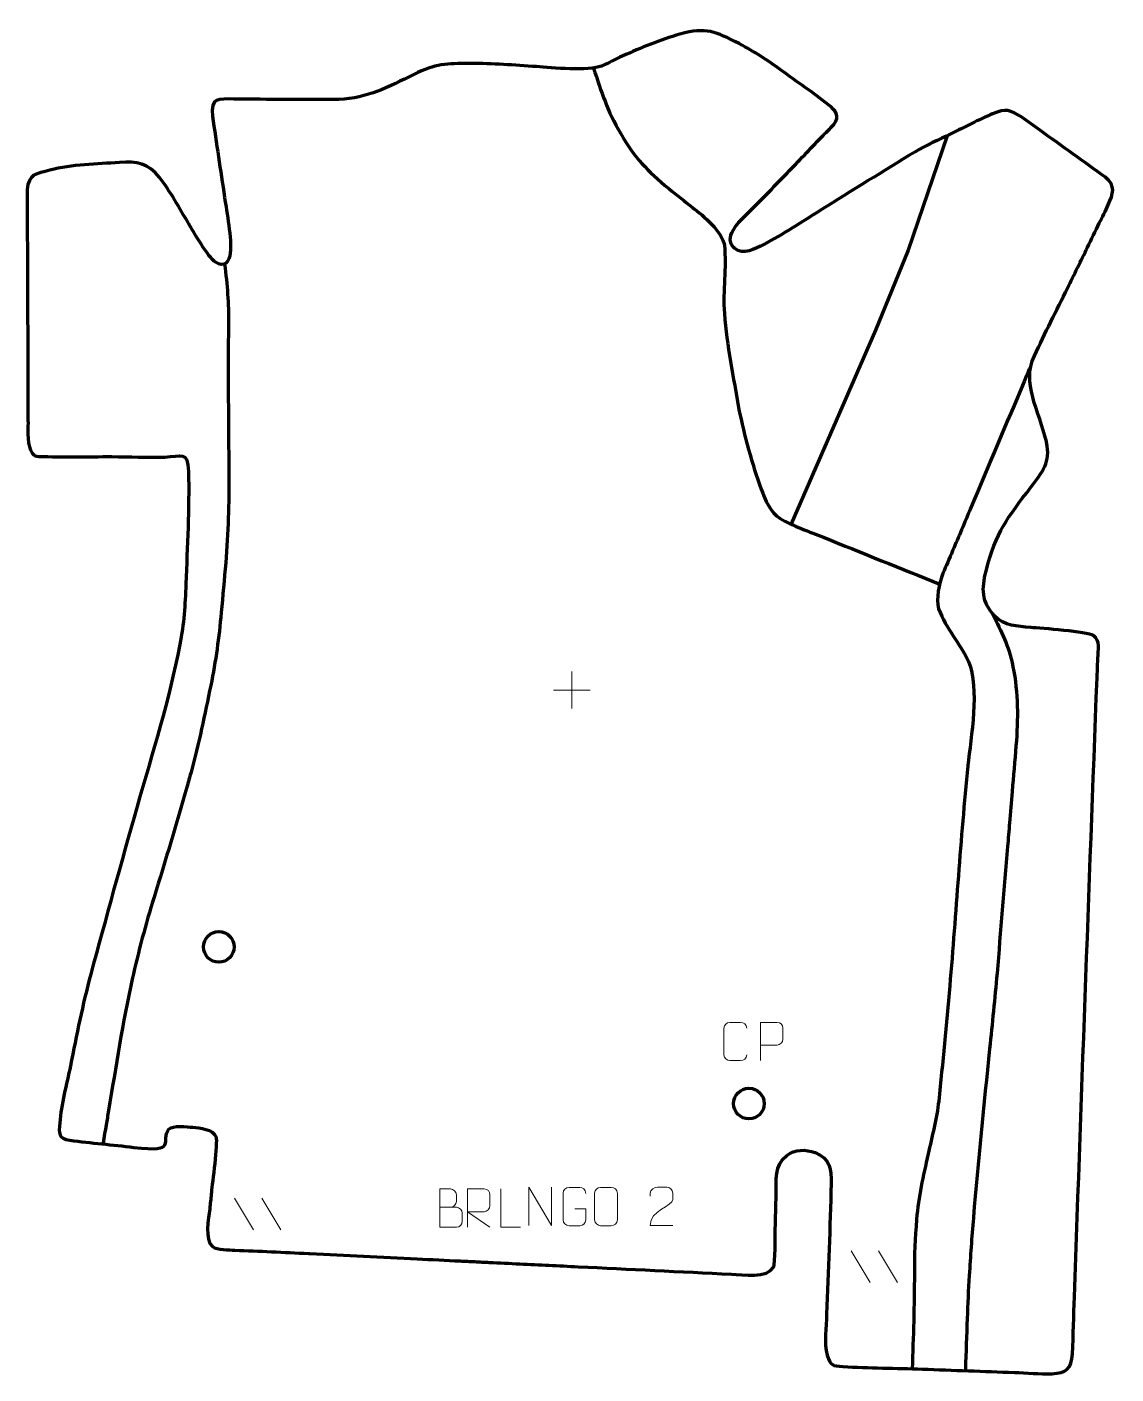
# Model space of a CAD drawing. Header units: millimetres. Extents: x -356 to 354, y -418 to 460.
import ezdxf

# ---------------------------------------------------------------- set-up
doc = ezdxf.new("R2010")
doc.units = ezdxf.units.MM
doc.header["$MEASUREMENT"] = 0
doc.layers.add('layer 2', color=7, linetype='Continuous')
doc.layers.add('layer 3', color=7, linetype='Continuous')

msp = doc.modelspace()

# ---------------------------------------------------------------- linework, layer by layer
at = {"layer": 'layer 2', "color": 142, "lineweight": 200}
for centre in [(-230.9402, -139.5158), (114.5522, -241.5772)]:
    msp.add_ellipse(centre, major_axis=(9.9934, 0), ratio=0.99998999, dxfattribs=at)
at = {"layer": 'layer 2', "color": 142, "lineweight": 158}
for points, knots in [([(13.1602, 433.0666), (18.5402, 417.3706), (22.2846, 405.1668), (30.769, 390.5824), (30.769, 390.5824), (40.5168, 373.8843), (47.8397, 366.7174), (62.5146, 354.3631), (62.5146, 354.3631), (67.5935, 350.0875), (72.6195, 346.3452), (77.8069, 342.2739), (77.8069, 342.2739), (84.6752, 336.852), (97.2182, 326.5343), (98.6442, 317.6024), (98.6442, 317.6024), (99.9251, 302.7745), (97.4413, 288.1574), (98.5487, 273.1551), (98.5487, 273.1551), (100.1345, 252.4117), (104.4227, 231.2188), (108.0758, 210.7113), (108.0758, 210.7113), (111.4191, 193.6102), (116.6711, 175.117), (122.5538, 158.7084), (122.5538, 158.7084), (125.0627, 151.7105), (128.3599, 143.7566), (134.9325, 139.6752), (134.9325, 139.6752), (142.6738, 134.8682), (154.4519, 130.8543), (163.1343, 127.3571), (163.1343, 127.3571), (188.3903, 117.1842), (213.6606, 107.0466), (238.9138, 96.8667)], [0, 0, 0, 0, 0.09090909, 0.09090909, 0.09090909, 0.09090909, 0.18181818, 0.18181818, 0.18181818, 0.18181818, 0.27272727, 0.27272727, 0.27272727, 0.27272727, 0.36363636, 0.36363636, 0.36363636, 0.36363636, 0.45454545, 0.45454545, 0.45454545, 0.45454545, 0.54545455, 0.54545455, 0.54545455, 0.54545455, 0.63636364, 0.63636364, 0.63636364, 0.63636364, 0.72727273, 0.72727273, 0.72727273, 0.72727273, 0.81818182, 0.81818182, 0.81818182, 0.81818182, 1, 1, 1, 1]), ([(243.7338, 389.0034), (243.7338, 389.0034), (218.2898, 314.3861), (218.2898, 314.3861), (218.2898, 314.3861), (218.2898, 314.3861), (197.1372, 262.2096), (197.1372, 262.2096), (197.1372, 262.2096), (197.1372, 262.2096), (142.1406, 136.1752), (142.1406, 136.1752)], [0, 0, 0, 0, 0.25, 0.25, 0.25, 0.25, 0.5, 0.5, 0.5, 0.5, 1, 1, 1, 1]), ([(-227.1484, 305.3084), (-225.4607, 291.6958), (-224.4684, 279.8702), (-224.6432, 266.1115), (-224.6432, 266.1115), (-225.0441, 233.7631), (-224.5737, 201.4224), (-224.4014, 169.0748), (-224.4014, 169.0748), (-224.2971, 149.2994), (-224.7331, 130.4462), (-226.4584, 110.7239), (-226.4584, 110.7239), (-227.4032, 99.9229), (-228.3581, 89.0652), (-229.3575, 78.2714), (-229.3575, 78.2714), (-230.8645, 61.9946), (-232.8813, 46.9091), (-236.1971, 30.8843), (-236.1971, 30.8843), (-240.1229, 11.9016), (-243.8486, -7.0428), (-249.0514, -25.7345), (-249.0514, -25.7345), (-249.9653, -28.9478), (-250.8868, -32.1584), (-251.7865, -35.3759), (-251.7865, -35.3759), (-258.4888, -59.4098), (-265.8199, -83.2488), (-273.1265, -107.1036), (-273.1265, -107.1036), (-278.6206, -125.0437), (-283.2981, -142.2409), (-287.3811, -160.5654), (-287.3811, -160.5654), (-293.6613, -188.751), (-297.9837, -217.5983), (-302.7827, -246.0889), (-302.7827, -246.0889), (-303.3092, -249.2151), (-303.8386, -252.3407), (-304.3713, -255.4658), (-304.3713, -255.4658), (-305.0449, -259.4151), (-305.7194, -263.3642), (-306.3944, -267.3132), (-306.3944, -267.3132), (-306.3944, -267.3132), (-306.4787, -267.8064), (-306.4787, -267.8064)], [0, 0, 0, 0, 0.07142857, 0.07142857, 0.07142857, 0.07142857, 0.14285714, 0.14285714, 0.14285714, 0.14285714, 0.21428571, 0.21428571, 0.21428571, 0.21428571, 0.28571429, 0.28571429, 0.28571429, 0.28571429, 0.35714286, 0.35714286, 0.35714286, 0.35714286, 0.42857143, 0.42857143, 0.42857143, 0.42857143, 0.5, 0.5, 0.5, 0.5, 0.57142857, 0.57142857, 0.57142857, 0.57142857, 0.64285714, 0.64285714, 0.64285714, 0.64285714, 0.71428571, 0.71428571, 0.71428571, 0.71428571, 0.78571429, 0.78571429, 0.78571429, 0.78571429, 0.85714286, 0.85714286, 0.85714286, 0.85714286, 1, 1, 1, 1]), ([(297.7518, 238.0216), (296.4588, 234.9562), (295.1657, 231.8908), (293.8727, 228.8254), (293.8727, 228.8254), (282.2355, 201.2365), (270.5982, 173.6476), (258.961, 146.0588), (258.961, 146.0588), (255.082, 136.8625), (251.2028, 127.6662), (247.3238, 118.4699), (247.3238, 118.4699), (245.2755, 113.6244), (242.9036, 108.5886), (241.0106, 103.7349), (241.0106, 103.7349), (238.414, 97.0775), (236.4651, 87.7277), (238.2115, 80.6988), (238.2115, 80.6988), (243.1549, 67.5554), (251.9846, 58.6317), (257.6508, 46.4389), (257.6508, 46.4389), (265.0511, 28.5469), (259.2441, -2.23), (257.2507, -21.5591), (257.2507, -21.5591), (252.3649, -69.3491), (249.5261, -117.1368), (245.4412, -164.9587), (245.4412, -164.9587), (243.2956, -189.9406), (240.8087, -214.9521), (238.2248, -239.8936), (238.2248, -239.8936), (237.0167, -251.2067), (233.7948, -263.2153), (231.3681, -274.4117), (231.3681, -274.4117), (228.1438, -289.1838), (224.985, -301.8999), (223.8048, -317.1338), (223.8048, -317.1338), (222.8809, -329.1112), (222.3288, -340.1806), (222.369, -352.2089), (222.369, -352.2089), (222.4383, -372.9206), (221.6757, -393.6093), (220.9196, -414.3031)], [0, 0, 0, 0, 0.07142857, 0.07142857, 0.07142857, 0.07142857, 0.14285714, 0.14285714, 0.14285714, 0.14285714, 0.21428571, 0.21428571, 0.21428571, 0.21428571, 0.28571429, 0.28571429, 0.28571429, 0.28571429, 0.35714286, 0.35714286, 0.35714286, 0.35714286, 0.42857143, 0.42857143, 0.42857143, 0.42857143, 0.5, 0.5, 0.5, 0.5, 0.57142857, 0.57142857, 0.57142857, 0.57142857, 0.64285714, 0.64285714, 0.64285714, 0.64285714, 0.71428571, 0.71428571, 0.71428571, 0.71428571, 0.78571429, 0.78571429, 0.78571429, 0.78571429, 0.85714286, 0.85714286, 0.85714286, 0.85714286, 1, 1, 1, 1]), ([(273.2054, 77.7903), (279.4647, 64.7306), (283.6969, 57.7652), (286.6228, 43.0715), (286.6228, 43.0715), (290.0518, 25.8509), (290.066, 8.9725), (288.6114, -8.4446), (288.6114, -8.4446), (287.7783, -18.419), (286.9432, -28.3818), (286.1438, -38.3599), (286.1438, -38.3599), (285.5993, -45.1627), (285.0342, -51.9629), (284.4315, -58.7608), (284.4315, -58.7608), (283.9745, -63.8965), (283.5177, -69.032), (283.0795, -74.1694), (283.0795, -74.1694), (280.7379, -101.6762), (278.5904, -129.2086), (276.2367, -156.7065), (276.2367, -156.7065), (274.834, -173.0943), (273.0849, -189.4508), (271.4046, -205.8118), (271.4046, -205.8118), (267.6547, -242.408), (263.8932, -279.0079), (260.8641, -315.6722), (260.8641, -315.6722), (260.8641, -315.6722), (260.823, -316.169), (260.823, -316.169), (260.823, -316.169), (259.7955, -328.6221), (258.8852, -341.0796), (258.14, -353.553), (258.14, -353.553), (257.5853, -362.9052), (257.0989, -372.252), (256.8005, -381.6165), (256.8005, -381.6165), (256.466, -392.5959), (256.0132, -403.5957), (255.6105, -414.5752), (255.6105, -414.5752), (255.6105, -414.5752), (255.5738, -415.5744), (255.5738, -415.5744)], [0, 0, 0, 0, 0.07142857, 0.07142857, 0.07142857, 0.07142857, 0.14285714, 0.14285714, 0.14285714, 0.14285714, 0.21428571, 0.21428571, 0.21428571, 0.21428571, 0.28571429, 0.28571429, 0.28571429, 0.28571429, 0.35714286, 0.35714286, 0.35714286, 0.35714286, 0.42857143, 0.42857143, 0.42857143, 0.42857143, 0.5, 0.5, 0.5, 0.5, 0.57142857, 0.57142857, 0.57142857, 0.57142857, 0.64285714, 0.64285714, 0.64285714, 0.64285714, 0.71428571, 0.71428571, 0.71428571, 0.71428571, 0.78571429, 0.78571429, 0.78571429, 0.78571429, 0.85714286, 0.85714286, 0.85714286, 0.85714286, 1, 1, 1, 1])]:
    msp.add_open_spline(points, degree=3, knots=knots, dxfattribs=at)
at = {"layer": 'layer 3', "color": 22, "lineweight": 158}
msp.add_open_spline([(105.0885, 315.7305), (110.6314, 310.6757), (118.7256, 315.3161), (124.2077, 318.1089), (124.2077, 318.1089), (136.7734, 324.6104), (149.1624, 332.9682), (161.2609, 340.4307), (161.2609, 340.4307), (181.7087, 353.0432), (202.0393, 366.001), (222.6492, 378.329), (222.6492, 378.329), (229.9448, 382.6928), (238.5461, 386.4071), (246.2471, 390.2129), (246.2471, 390.2129), (255.0821, 394.5811), (264.3764, 399.4026), (273.4067, 403.2485), (273.4067, 403.2485), (282.0599, 406.934), (284.826, 405.8837), (292.428, 400.9921), (292.428, 400.9921), (296.3972, 398.4381), (300.663, 395.1752), (304.5439, 392.3849), (304.5439, 392.3849), (318.6698, 382.2286), (332.8481, 372.1175), (346.9314, 361.9054), (346.9314, 361.9054), (353.8353, 356.4863), (351.9207, 350.9696), (348.7706, 343.8629), (348.7706, 343.8629), (346.9876, 339.8404), (344.8716, 335.9268), (342.928, 331.9751), (342.928, 331.9751), (340.3595, 326.7279), (337.7905, 321.4809), (335.2222, 316.2336), (335.2222, 316.2336), (330.8928, 307.3881), (326.5632, 298.5426), (322.2338, 289.6971), (322.2338, 289.6971), (315.0584, 275.0653), (307.392, 260.4191), (300.6532, 245.6068), (300.6532, 245.6068), (296.2618, 235.6114), (297.0739, 229.0425), (299.5531, 218.6926), (299.5531, 218.6926), (302.017, 208.8735), (306.1487, 199.5688), (308.4331, 189.7721), (308.4331, 189.7721), (308.4331, 189.7721), (308.5438, 189.2974), (308.5438, 189.2974), (308.5438, 189.2974), (311.2739, 175.9261), (305.9896, 170.2062), (298.373, 160.1211), (298.373, 160.1211), (282.9601, 139.7477), (275.5389, 131.0108), (269.0956, 105.3351), (269.0956, 105.3351), (266.2522, 93.8798), (266.0416, 85.4639), (274.5044, 76.253), (274.5044, 76.253), (281.1108, 69.2773), (289.301, 69.4972), (298.1871, 68.6122), (298.1871, 68.6122), (305.2161, 67.9355), (334.9746, 66.0614), (339.1184, 63.326), (339.1184, 63.326), (343.65, 60.0238), (342.1656, 53.5787), (341.9769, 48.7688), (341.9769, 48.7688), (336.5497, -89.9945), (331.6676, -228.796), (326.6458, -367.5759), (326.6458, -367.5759), (326.2009, -379.8702), (326.0588, -392.3467), (325.3359, -404.6072), (325.3359, -404.6072), (324.7676, -414.2435), (321.646, -417.2109), (311.8686, -417.5477), (311.8686, -417.5477), (304.005, -417.7885), (295.4979, -417.038), (287.5569, -416.7475), (287.5569, -416.7475), (267.5791, -416.0166), (247.6015, -415.2819), (227.6239, -414.5491), (227.6239, -414.5491), (210.3906, -413.9733), (192.8846, -413.9154), (175.7003, -412.8295), (175.7003, -412.8295), (169.1105, -412.4557), (167.728, -412.3937), (165.65, -405.4831), (165.65, -405.4831), (163.2355, -397.4533), (164.9219, -387.2792), (165.2105, -378.8441), (165.2105, -378.8441), (166.183, -350.5097), (167.5043, -322.0519), (168.1098, -293.7222), (168.1098, -293.7222), (168.3071, -284.2528), (167.4983, -277.4514), (157.6734, -273.5509), (157.6734, -273.5509), (151.63, -271.1516), (144.5162, -271.3337), (139.1973, -275.3541), (139.1973, -275.3541), (130.8257, -281.955), (132.403, -291.4565), (132.2842, -300.8609), (132.2842, -300.8609), (132.1623, -308.3154), (131.9188, -315.7775), (131.7368, -323.2319), (131.7368, -323.2319), (131.6807, -326.9582), (131.7582, -346.0858), (130.7726, -348.0178), (130.7726, -348.0178), (126.5831, -355.496), (110.4274, -353.1062), (103.1271, -352.7329), (103.1271, -352.7329), (69.835, -351.03), (36.5255, -349.4641), (3.2282, -347.8413), (3.2282, -347.8413), (-9.421, -347.2248), (-22.0702, -346.6083), (-34.7194, -345.9918), (-34.7194, -345.9918), (-41.3769, -345.6674), (-48.0344, -345.343), (-54.6919, -345.0185), (-54.6919, -345.0185), (-57.8542, -344.8644), (-61.0165, -344.7102), (-64.1788, -344.5561), (-64.1788, -344.5561), (-67.3411, -344.402), (-70.5034, -344.2479), (-73.6657, -344.0937), (-73.6657, -344.0937), (-82.9862, -343.6395), (-92.3066, -343.1852), (-101.6271, -342.731), (-101.6271, -342.731), (-124.9283, -341.5954), (-148.2294, -340.4597), (-171.5306, -339.3241), (-171.5306, -339.3241), (-171.5306, -339.3241), (-172.5292, -339.2754), (-172.5292, -339.2754), (-172.5292, -339.2754), (-188.5335, -338.4954), (-204.5364, -337.6782), (-220.5486, -337.0756), (-220.5486, -337.0756), (-224.3457, -336.9333), (-232.0816, -336.9424), (-235.0314, -334.7149), (-235.0314, -334.7149), (-240.4814, -330.5998), (-237.539, -316.2258), (-236.8659, -310.3067), (-236.8659, -310.3067), (-236.8659, -310.3067), (-236.8216, -309.9174), (-236.8216, -309.9174), (-236.8216, -309.9174), (-236.8216, -309.9174), (-236.7549, -309.2962), (-236.7549, -309.2962), (-236.7549, -309.2962), (-236.7549, -309.2962), (-236.6998, -308.7626), (-236.6998, -308.7626), (-236.6998, -308.7626), (-236.3864, -305.624), (-236.0731, -302.4854), (-235.7597, -299.3467), (-235.7597, -299.3467), (-235.1399, -293.4405), (-231.709, -267.2694), (-232.7186, -263.3984), (-232.7186, -263.3984), (-234.4372, -258.0944), (-243.4172, -257.502), (-248.1268, -256.9967), (-248.1268, -256.9967), (-251.4708, -256.638), (-261.1404, -255.5732), (-263.4431, -258.2911), (-263.4431, -258.2911), (-269.4255, -265.8621), (-256.9232, -273.7306), (-286.2631, -270.0875), (-286.2631, -270.0875), (-300.1365, -268.3921), (-314.1426, -267.2554), (-327.9686, -265.4987), (-327.9686, -265.4987), (-335.7325, -264.254), (-335.1719, -261.1381), (-334.6345, -254.1248), (-334.6345, -254.1248), (-333.7134, -242.1036), (-330.0555, -228.9626), (-327.6478, -217.0159), (-327.6478, -217.0159), (-323.5681, -196.7726), (-319.7712, -177.2536), (-314.3809, -157.2652), (-314.3809, -157.2652), (-304.534, -120.7523), (-294.5229, -84.4468), (-284.1806, -48.0698), (-284.1806, -48.0698), (-274.2918, -13.3546), (-263.1531, 21.9874), (-256.311, 57.4136), (-256.311, 57.4136), (-253.6291, 71.2988), (-252.9319, 82.9906), (-252.4272, 97.036), (-252.4272, 97.036), (-251.5425, 121.3697), (-250.0769, 145.9375), (-250.7089, 170.279), (-250.7089, 170.279), (-251.1723, 183.8516), (-255.2178, 180.0655), (-266.2223, 179.6562), (-266.2223, 179.6562), (-277.5442, 179.2552), (-289.2303, 179.8358), (-300.6161, 179.8868), (-300.6161, 179.8868), (-316.4242, 179.9279), (-332.5255, 179.5667), (-348.2966, 180.0969), (-348.2966, 180.0969), (-350.3129, 180.1647), (-351.142, 180.3036), (-352.5149, 182.0913), (-352.5149, 182.0913), (-355.9902, 186.6167), (-355.2983, 196.4241), (-355.2905, 201.9859), (-355.2905, 201.9859), (-355.3025, 205.4826), (-355.3145, 208.9792), (-355.3265, 212.4759), (-355.3265, 212.4759), (-355.4296, 242.4475), (-355.5327, 272.419), (-355.6358, 302.3905), (-355.6358, 302.3905), (-355.6973, 319.5187), (-355.9136, 336.6539), (-355.8693, 353.7812), (-355.8693, 353.7812), (-354.92, 364.209), (-349.8554, 364.162), (-340.9963, 366.4974), (-340.9963, 366.4974), (-326.7292, 370.2585), (-310.3898, 370.5453), (-295.6304, 371.529), (-295.6304, 371.529), (-284.1694, 372.293), (-277.0019, 371.2946), (-269.5755, 361.7994), (-269.5755, 361.7994), (-262.4253, 352.5681), (-256.4993, 341.5984), (-250.4699, 331.5439), (-250.4699, 331.5439), (-247.0112, 325.7701), (-237.9748, 309.8915), (-233.0413, 306.4981), (-233.0413, 306.4981), (-227.5213, 302.7015), (-224.0984, 306.921), (-223.4518, 312.5163), (-223.4518, 312.5163), (-222.4476, 322.0043), (-225.745, 338.9669), (-227.2109, 348.9686), (-227.2109, 348.9686), (-229.7913, 366.5324), (-232.6298, 384.1161), (-234.9894, 401.7039), (-234.9894, 401.7039), (-236.4692, 413.7974), (-231.1441, 412.9454), (-221.1344, 412.8727), (-221.1344, 412.8727), (-198.3953, 412.7053), (-175.5182, 412.2887), (-152.7904, 412.6056), (-152.7904, 412.6056), (-133.6887, 413.461), (-120.464, 420.6942), (-103.8494, 428.8861), (-103.8494, 428.8861), (-89.4224, 435.9995), (-82.8745, 435.9993), (-67.1606, 436.0536), (-67.1606, 436.0536), (-52.3545, 436.0759), (-38.5259, 435.023), (-23.8133, 433.9717), (-23.8133, 433.9717), (-13.9717, 433.251), (10.2248, 430.8669), (18.5777, 434.3751), (18.5777, 434.3751), (23.1241, 436.2844), (27.4786, 438.8346), (32.0215, 440.8579), (32.0215, 440.8579), (44.2839, 446.2528), (56.7284, 451.4778), (69.6204, 455.1825), (69.6204, 455.1825), (86.7192, 459.8473), (92.9081, 456.8805), (108.0885, 448.9861), (108.0885, 448.9861), (118.3741, 443.619), (126.4019, 438.3625), (135.7317, 431.5265), (135.7317, 431.5265), (145.8716, 424.1132), (156.6171, 416.934), (166.4054, 409.124), (166.4054, 409.124), (171.1859, 405.3098), (174.1147, 401.9964), (169.8163, 396.3468), (169.8163, 396.3468), (167.6839, 393.6893), (164.3787, 390.6757), (161.9241, 388.1387), (161.9241, 388.1387), (154.3958, 380.3584), (146.9992, 372.4206), (139.4648, 364.6205), (139.4648, 364.6205), (130.3474, 355.1816), (121.1723, 345.8089), (111.8406, 336.5812), (111.8406, 336.5812), (107.1869, 331.9817), (98.1493, 322.4918), (104.6775, 316.1309), (104.6775, 316.1309), (104.6775, 316.1309), (105.0885, 315.7305), (105.0885, 315.7305)], degree=3, knots=[0, 0, 0, 0, 0.01020408, 0.01020408, 0.01020408, 0.01020408, 0.02040816, 0.02040816, 0.02040816, 0.02040816, 0.03061224, 0.03061224, 0.03061224, 0.03061224, 0.04081633, 0.04081633, 0.04081633, 0.04081633, 0.05102041, 0.05102041, 0.05102041, 0.05102041, 0.06122449, 0.06122449, 0.06122449, 0.06122449, 0.07142857, 0.07142857, 0.07142857, 0.07142857, 0.08163265, 0.08163265, 0.08163265, 0.08163265, 0.09183673, 0.09183673, 0.09183673, 0.09183673, 0.10204082, 0.10204082, 0.10204082, 0.10204082, 0.1122449, 0.1122449, 0.1122449, 0.1122449, 0.12244898, 0.12244898, 0.12244898, 0.12244898, 0.13265306, 0.13265306, 0.13265306, 0.13265306, 0.14285714, 0.14285714, 0.14285714, 0.14285714, 0.15306122, 0.15306122, 0.15306122, 0.15306122, 0.16326531, 0.16326531, 0.16326531, 0.16326531, 0.17346939, 0.17346939, 0.17346939, 0.17346939, 0.18367347, 0.18367347, 0.18367347, 0.18367347, 0.19387755, 0.19387755, 0.19387755, 0.19387755, 0.20408163, 0.20408163, 0.20408163, 0.20408163, 0.21428571, 0.21428571, 0.21428571, 0.21428571, 0.2244898, 0.2244898, 0.2244898, 0.2244898, 0.23469388, 0.23469388, 0.23469388, 0.23469388, 0.24489796, 0.24489796, 0.24489796, 0.24489796, 0.25510204, 0.25510204, 0.25510204, 0.25510204, 0.26530612, 0.26530612, 0.26530612, 0.26530612, 0.2755102, 0.2755102, 0.2755102, 0.2755102, 0.28571429, 0.28571429, 0.28571429, 0.28571429, 0.29591837, 0.29591837, 0.29591837, 0.29591837, 0.30612245, 0.30612245, 0.30612245, 0.30612245, 0.31632653, 0.31632653, 0.31632653, 0.31632653, 0.32653061, 0.32653061, 0.32653061, 0.32653061, 0.33673469, 0.33673469, 0.33673469, 0.33673469, 0.34693878, 0.34693878, 0.34693878, 0.34693878, 0.35714286, 0.35714286, 0.35714286, 0.35714286, 0.36734694, 0.36734694, 0.36734694, 0.36734694, 0.37755102, 0.37755102, 0.37755102, 0.37755102, 0.3877551, 0.3877551, 0.3877551, 0.3877551, 0.39795918, 0.39795918, 0.39795918, 0.39795918, 0.40816327, 0.40816327, 0.40816327, 0.40816327, 0.41836735, 0.41836735, 0.41836735, 0.41836735, 0.42857143, 0.42857143, 0.42857143, 0.42857143, 0.43877551, 0.43877551, 0.43877551, 0.43877551, 0.44897959, 0.44897959, 0.44897959, 0.44897959, 0.45918367, 0.45918367, 0.45918367, 0.45918367, 0.46938776, 0.46938776, 0.46938776, 0.46938776, 0.47959184, 0.47959184, 0.47959184, 0.47959184, 0.48979592, 0.48979592, 0.48979592, 0.48979592, 0.5, 0.5, 0.5, 0.5, 0.51020408, 0.51020408, 0.51020408, 0.51020408, 0.52040816, 0.52040816, 0.52040816, 0.52040816, 0.53061224, 0.53061224, 0.53061224, 0.53061224, 0.54081633, 0.54081633, 0.54081633, 0.54081633, 0.55102041, 0.55102041, 0.55102041, 0.55102041, 0.56122449, 0.56122449, 0.56122449, 0.56122449, 0.57142857, 0.57142857, 0.57142857, 0.57142857, 0.58163265, 0.58163265, 0.58163265, 0.58163265, 0.59183673, 0.59183673, 0.59183673, 0.59183673, 0.60204082, 0.60204082, 0.60204082, 0.60204082, 0.6122449, 0.6122449, 0.6122449, 0.6122449, 0.62244898, 0.62244898, 0.62244898, 0.62244898, 0.63265306, 0.63265306, 0.63265306, 0.63265306, 0.64285714, 0.64285714, 0.64285714, 0.64285714, 0.65306122, 0.65306122, 0.65306122, 0.65306122, 0.66326531, 0.66326531, 0.66326531, 0.66326531, 0.67346939, 0.67346939, 0.67346939, 0.67346939, 0.68367347, 0.68367347, 0.68367347, 0.68367347, 0.69387755, 0.69387755, 0.69387755, 0.69387755, 0.70408163, 0.70408163, 0.70408163, 0.70408163, 0.71428571, 0.71428571, 0.71428571, 0.71428571, 0.7244898, 0.7244898, 0.7244898, 0.7244898, 0.73469388, 0.73469388, 0.73469388, 0.73469388, 0.74489796, 0.74489796, 0.74489796, 0.74489796, 0.75510204, 0.75510204, 0.75510204, 0.75510204, 0.76530612, 0.76530612, 0.76530612, 0.76530612, 0.7755102, 0.7755102, 0.7755102, 0.7755102, 0.78571429, 0.78571429, 0.78571429, 0.78571429, 0.79591837, 0.79591837, 0.79591837, 0.79591837, 0.80612245, 0.80612245, 0.80612245, 0.80612245, 0.81632653, 0.81632653, 0.81632653, 0.81632653, 0.82653061, 0.82653061, 0.82653061, 0.82653061, 0.83673469, 0.83673469, 0.83673469, 0.83673469, 0.84693878, 0.84693878, 0.84693878, 0.84693878, 0.85714286, 0.85714286, 0.85714286, 0.85714286, 0.86734694, 0.86734694, 0.86734694, 0.86734694, 0.87755102, 0.87755102, 0.87755102, 0.87755102, 0.8877551, 0.8877551, 0.8877551, 0.8877551, 0.89795918, 0.89795918, 0.89795918, 0.89795918, 0.90816327, 0.90816327, 0.90816327, 0.90816327, 0.91836735, 0.91836735, 0.91836735, 0.91836735, 0.92857143, 0.92857143, 0.92857143, 0.92857143, 0.93877551, 0.93877551, 0.93877551, 0.93877551, 0.94897959, 0.94897959, 0.94897959, 0.94897959, 0.95918367, 0.95918367, 0.95918367, 0.95918367, 0.96938776, 0.96938776, 0.96938776, 0.96938776, 0.97959184, 0.97959184, 0.97959184, 0.97959184, 1, 1, 1, 1], dxfattribs=at)
at = {"layer": 'layer 3', "color": 250, "lineweight": 9}
for points in [[(-0.8115, 39.8359), (-0.8115, 39.8359), (-0.8115, 15.858), (-0.8115, 15.858)], [(-12.8004, 27.8469), (-12.8004, 27.8469), (11.1775, 27.8469), (11.1775, 27.8469)], [(-220.6813, -303.2614), (-220.6813, -303.2614), (-208.317, -323.8057), (-208.317, -323.8057)], [(-202.9514, -303.2614), (-202.9514, -303.2614), (-190.5871, -323.8057), (-190.5871, -323.8057)], [(181.2267, -337.5224), (181.2267, -337.5224), (193.591, -358.0667), (193.591, -358.0667)], [(198.9566, -337.5224), (198.9566, -337.5224), (211.3209, -358.0667), (211.3209, -358.0667)]]:
    msp.add_open_spline(points, degree=3, dxfattribs=at)
for points, knots in [([(113.1, -209.7856), (112.9602, -212.109), (111.283, -213.5886), (109.1353, -213.5994), (109.1353, -213.5994), (106.8034, -213.599), (104.4715, -213.599), (102.14, -213.5994), (102.14, -213.5994), (100.215, -213.7048), (98.2429, -211.8203), (98.2541, -209.803), (98.2541, -209.803), (98.2545, -204.0329), (98.2545, -198.2632), (98.2541, -192.4939), (98.2541, -192.4939), (98.2583, -190.3558), (100.005, -188.6366), (102.1574, -188.6501), (102.1574, -188.6501), (104.4831, -188.6501), (106.8092, -188.6501), (109.1353, -188.6501), (109.1353, -188.6501), (111.0819, -188.6146), (113.0733, -190.1061), (113.1, -192.5437)], [0, 0, 0, 0, 0.125, 0.125, 0.125, 0.125, 0.25, 0.25, 0.25, 0.25, 0.375, 0.375, 0.375, 0.375, 0.5, 0.5, 0.5, 0.5, 0.625, 0.625, 0.625, 0.625, 0.75, 0.75, 0.75, 0.75, 1, 1, 1, 1]), ([(122.051, -213.6038), (122.051, -213.6038), (122.051, -188.6502), (122.051, -188.6502), (122.051, -188.6502), (125.646, -188.6502), (129.2413, -188.6502), (132.8367, -188.6502), (132.8367, -188.6502), (135.1619, -188.6881), (136.7193, -190.1782), (136.7151, -192.5443), (136.7151, -192.5443), (136.7147, -194.58), (136.7147, -197.6393), (136.7151, -199.6753), (136.7151, -199.6753), (136.7086, -201.5507), (134.8964, -203.4926), (132.8868, -203.5117), (132.8868, -203.5117), (132.8868, -203.5117), (122.051, -203.5117), (122.051, -203.5117)], [0, 0, 0, 0, 0.14285714, 0.14285714, 0.14285714, 0.14285714, 0.28571429, 0.28571429, 0.28571429, 0.28571429, 0.42857143, 0.42857143, 0.42857143, 0.42857143, 0.57142857, 0.57142857, 0.57142857, 0.57142857, 0.71428571, 0.71428571, 0.71428571, 0.71428571, 1, 1, 1, 1]), ([(-86.9904, -309.1519), (-83.3518, -309.1515), (-79.7647, -309.1515), (-76.1253, -309.1519), (-76.1253, -309.1519), (-74.1499, -309.1692), (-72.2263, -310.9053), (-72.2263, -312.9549), (-72.2263, -312.9549), (-72.2267, -314.0835), (-72.2267, -317.1329), (-72.2263, -318.2618), (-72.2263, -318.2618), (-72.2087, -320.1197), (-73.7508, -322.1336), (-76.0723, -322.1167), (-76.0723, -322.1167), (-79.7121, -322.1163), (-83.3515, -322.1163), (-86.9904, -322.1167), (-86.9904, -322.1167), (-86.9904, -313.7984), (-86.9904, -305.4806), (-86.9904, -297.1631), (-86.9904, -297.1631), (-84.6167, -297.1631), (-82.2426, -297.1631), (-79.8684, -297.1631), (-79.8684, -297.1631), (-78.1876, -297.1455), (-76.0908, -299.056), (-76.0731, -301.0184), (-76.0731, -301.0184), (-76.0735, -303.0845), (-76.0735, -303.2305), (-76.0731, -305.297), (-76.0731, -305.297), (-76.0558, -307.3631), (-77.9103, -309.1692), (-79.9203, -309.1519)], [0, 0, 0, 0, 0.09090909, 0.09090909, 0.09090909, 0.09090909, 0.18181818, 0.18181818, 0.18181818, 0.18181818, 0.27272727, 0.27272727, 0.27272727, 0.27272727, 0.36363636, 0.36363636, 0.36363636, 0.36363636, 0.45454545, 0.45454545, 0.45454545, 0.45454545, 0.54545455, 0.54545455, 0.54545455, 0.54545455, 0.63636364, 0.63636364, 0.63636364, 0.63636364, 0.72727273, 0.72727273, 0.72727273, 0.72727273, 0.81818182, 0.81818182, 0.81818182, 0.81818182, 1, 1, 1, 1]), ([(-68.8688, -322.1203), (-68.8688, -322.1203), (-68.8688, -297.1668), (-68.8688, -297.1668), (-68.8688, -297.1668), (-65.274, -297.1668), (-61.6785, -297.1668), (-58.0833, -297.1668), (-58.0833, -297.1668), (-55.758, -297.2045), (-54.2007, -298.6945), (-54.2048, -301.0609), (-54.2048, -301.0609), (-54.2052, -303.0964), (-54.2052, -306.1558), (-54.2048, -308.1918), (-54.2048, -308.1918), (-54.2113, -310.0673), (-56.0236, -312.0091), (-58.0331, -312.0282), (-58.0331, -312.0282), (-58.0331, -312.0282), (-68.8688, -312.0282), (-68.8688, -312.0282), (-68.8688, -312.0282), (-68.8688, -312.0282), (-54.2141, -322.1203), (-54.2141, -322.1203)], [0, 0, 0, 0, 0.125, 0.125, 0.125, 0.125, 0.25, 0.25, 0.25, 0.25, 0.375, 0.375, 0.375, 0.375, 0.5, 0.5, 0.5, 0.5, 0.625, 0.625, 0.625, 0.625, 0.75, 0.75, 0.75, 0.75, 1, 1, 1, 1]), ([(-34.2812, -322.1241), (-34.2812, -322.1241), (-47.2303, -322.1241), (-47.2303, -322.1241), (-47.2303, -322.1241), (-47.2303, -322.1241), (-47.2303, -297.1705), (-47.2303, -297.1705)], [0, 0, 0, 0, 0.33333333, 0.33333333, 0.33333333, 0.33333333, 1, 1, 1, 1]), ([(-28.7766, -321.071), (-28.7766, -321.071), (-28.7766, -296.1175), (-28.7766, -296.1175), (-28.7766, -296.1175), (-28.7766, -296.1175), (-14.1218, -321.071), (-14.1218, -321.071), (-14.1218, -321.071), (-14.1218, -321.071), (-14.1218, -296.1175), (-14.1218, -296.1175)], [0, 0, 0, 0, 0.25, 0.25, 0.25, 0.25, 0.5, 0.5, 0.5, 0.5, 1, 1, 1, 1]), ([(1.1006, -310.1379), (1.1006, -310.1379), (8.2687, -310.1379), (8.2687, -310.1379), (8.2687, -310.1379), (8.2687, -310.1379), (8.2687, -317.306), (8.2687, -317.306), (8.2687, -317.306), (8.129, -319.6294), (6.4518, -321.109), (4.304, -321.1198), (4.304, -321.1198), (1.9722, -321.1194), (-0.3598, -321.1194), (-2.6913, -321.1198), (-2.6913, -321.1198), (-4.6162, -321.2252), (-6.5884, -319.3407), (-6.5772, -317.3234), (-6.5772, -317.3234), (-6.5768, -311.5533), (-6.5768, -305.7836), (-6.5772, -300.0143), (-6.5772, -300.0143), (-6.573, -297.8762), (-4.8262, -296.157), (-2.6739, -296.1704), (-2.6739, -296.1704), (-0.3482, -296.1704), (1.9779, -296.1704), (4.304, -296.1704), (4.304, -296.1704), (6.2507, -296.135), (8.2421, -297.6265), (8.2687, -300.0642)], [0, 0, 0, 0, 0.1, 0.1, 0.1, 0.1, 0.2, 0.2, 0.2, 0.2, 0.3, 0.3, 0.3, 0.3, 0.4, 0.4, 0.4, 0.4, 0.5, 0.5, 0.5, 0.5, 0.6, 0.6, 0.6, 0.6, 0.7, 0.7, 0.7, 0.7, 0.8, 0.8, 0.8, 0.8, 1, 1, 1, 1]), ([(17.8706, -296.171), (20.1963, -296.171), (22.5224, -296.171), (24.8485, -296.171), (24.8485, -296.171), (26.7951, -296.1354), (28.7865, -297.627), (28.8132, -300.0646), (28.8132, -300.0646), (28.8128, -305.8115), (28.8128, -311.5588), (28.8132, -317.3065), (28.8132, -317.3065), (28.6734, -319.6299), (26.9962, -321.1095), (24.8485, -321.1203), (24.8485, -321.1203), (22.5166, -321.1199), (20.1847, -321.1199), (17.8532, -321.1203), (17.8532, -321.1203), (15.9282, -321.2257), (13.9561, -319.3412), (13.9673, -317.3239), (13.9673, -317.3239), (13.9676, -311.5538), (13.9676, -305.7841), (13.9673, -300.0148), (13.9673, -300.0148), (13.9715, -297.8767), (15.7182, -296.1575), (17.8706, -296.171)], [0, 0, 0, 0, 0.11111111, 0.11111111, 0.11111111, 0.11111111, 0.22222222, 0.22222222, 0.22222222, 0.22222222, 0.33333333, 0.33333333, 0.33333333, 0.33333333, 0.44444444, 0.44444444, 0.44444444, 0.44444444, 0.55555556, 0.55555556, 0.55555556, 0.55555556, 0.66666667, 0.66666667, 0.66666667, 0.66666667, 0.77777778, 0.77777778, 0.77777778, 0.77777778, 1, 1, 1, 1]), ([(64.9137, -321.0126), (59.9993, -321.0123), (55.0849, -321.0123), (50.1708, -321.0126), (50.1708, -321.0126), (50.1708, -311.0803), (64.8218, -308.4391), (64.9137, -304.1288), (64.9137, -304.1288), (64.9134, -302.7047), (64.9134, -301.281), (64.9137, -299.8577), (64.9137, -299.8577), (64.8968, -297.7806), (62.774, -296.0558), (61.103, -296.0385), (61.103, -296.0385), (59.0298, -296.0389), (56.9569, -296.0389), (54.8845, -296.0385), (54.8845, -296.0385), (53.0624, -296.022), (50.2377, -297.8141), (50.1708, -299.9077), (50.1708, -299.9077), (50.1708, -299.9077), (50.1708, -301.9625), (50.1708, -301.9625)], [0, 0, 0, 0, 0.125, 0.125, 0.125, 0.125, 0.25, 0.25, 0.25, 0.25, 0.375, 0.375, 0.375, 0.375, 0.5, 0.5, 0.5, 0.5, 0.625, 0.625, 0.625, 0.625, 0.75, 0.75, 0.75, 0.75, 1, 1, 1, 1])]:
    msp.add_open_spline(points, degree=3, knots=knots, dxfattribs=at)

doc.saveas('drawing.dxf')
